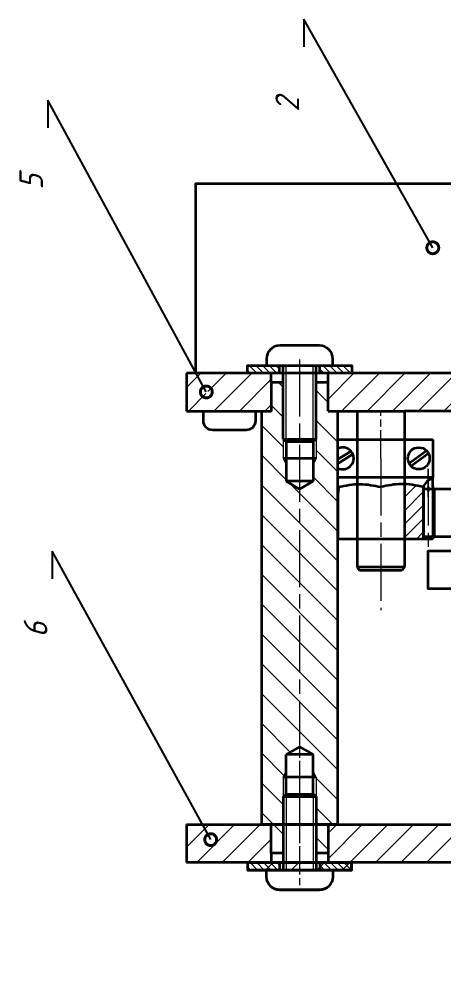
# Model space of a CAD drawing. Header units: millimetres. Extents: x -1657 to 2092, y -1414 to 1302.
# Drawn here: x -898.4 to -808.8, y -830.3 to -626.5 of the extents above; entities that cross this region are included whole.
import ezdxf
from ezdxf import colors
from ezdxf.entities.mleader import LeaderData, LeaderLine
from ezdxf.math import Vec2, Vec3

# ---------------------------------------------------------------- set-up
doc = ezdxf.new("R2010")
doc.units = ezdxf.units.MM
doc.linetypes.add('AM_ISO08W050', pattern=[18, 12, -1.5, 3, -1.5])
doc.linetypes.add('AM_ISO08W050x2', pattern=[9, 6, -0.75, 1.5, -0.75])
doc.layers.get('0').update_dxf_attribs({"lineweight": 80})
for name, color, linetype, lineweight in [('AM_0', 7, 'Continuous', 35), ('AM_4', 3, 'Continuous', 15), ('AM_4N', 3, 'Continuous', 15), ('AM_7', 4, 'AM_ISO08W050', 15), ('AM_8', 1, 'Continuous', 15), ('основные', 7, 'Continuous', 35)]:
    doc.layers.add(name, color=color, linetype=linetype, lineweight=lineweight)
doc.styles.get("Standard").update_dxf_attribs({"font": 'geniso.shx', "oblique": 15})
pattern_1 = [(45, (-1250.2964, -1101.1039), (-1.4142136, 1.4142136), [])]
pattern_2 = [(135, (141.8752, -1172.2445), (-0.7071068, -0.7071068), [])]

# ---------------------------------------------------------------- blocks, each defined once
blk = doc.blocks.new('_DotSmall')
at = {"color": 0, "linetype": 'ByBlock', "const_width": 0.5}
blk.add_lwpolyline([(-0.0625, 0, 1), (0.0625, 0, 1)], format="xyb", close=True, dxfattribs=at)

msp = doc.modelspace()

# ---------------------------------------------------------------- hatches: boundary and pattern name
at = {"layer": 'AM_8'}
h = msp.add_hatch(dxfattribs=at)
h.set_pattern_fill('ANSI31', color=256, scale=1.2, angle=180)
h.set_pattern_definition([(225, (-1814.2393, -1197.2535), (2.694077, -2.694077), [])])
h.paths.add_polyline_path([(-860.62, -796.322), (-858.188, -799.279, -1), (-857.791, -799.762, -1), (-858.188, -799.279), (-860.62, -796.322), (-863.096, -796.322), (-863.096, -804.322), (-845.223, -804.322), (-845.223, -802.349), (-845.223, -796.322)])
h.paths.add_polyline_path([(-781.103, -796.322), (-781.103, -798.322), (-781.093, -798.322), (-781.093, -804.322), (-828.223, -804.322), (-828.223, -805.949), (-850.223, -805.949), (-850.223, -804.322), (-833.223, -804.322), (-833.223, -802.349), (-833.223, -796.322)])
h.paths.add_polyline_path([(-861.096, -701.104), (-862.18, -701.104), (-859.11, -704.836, -1), (-858.713, -705.319, -1), (-859.11, -704.836), (-862.18, -701.104), (-863.096, -701.104), (-863.096, -709.104), (-845.223, -709.104), (-845.223, -703.104), (-845.223, -701.104)])
h.paths.add_polyline_path([(-833.223, -701.104), (-833.223, -703.104), (-833.223, -709.104), (-817.096, -709.104), (-803.096, -709.104), (-767.796, -709.104), (-767.796, -708.65), (-767.796, -701.104), (-778.529, -701.104), (-803.096, -701.104)])
h.paths.add_polyline_path([(-773.103, -796.322), (-773.103, -798.322), (-773.093, -798.322), (-773.119, -804.322), (-771.111, -804.322), (-765.103, -804.322), (-765.103, -796.322)])
h.paths.add_polyline_path([(-701.124, -796.322), (-701.124, -798.322), (-701.114, -798.322), (-701.114, -804.322), (-703.115, -804.322), (-703.115, -830.322), (-708.654, -830.322), (-708.654, -804.322), (-709.103, -804.322), (-709.103, -796.322), (-703.124, -796.322), (-703.124, -795.322), (-699.606, -795.322), (-699.606, -796.322)])
h.paths.add_polyline_path([(-691.124, -796.322), (-693.124, -796.322), (-693.124, -798.322), (-693.114, -798.322), (-693.14, -804.322), (-676.875, -804.322), (-676.889, -796.322)])
h.paths.add_polyline_path([(-676.889, -796.322), (-676.875, -804.322), (-653.096, -804.322), (-653.096, -796.322)])
h.paths.add_polyline_path([(-691.1, -701.108), (-692.529, -701.104), (-703.529, -701.104), (-706.396, -701.104), (-706.396, -709.104), (-695.663, -709.104), (-653.096, -709.104), (-653.096, -701.104), (-687.063, -701.104), (-687.063, -701.108)])
h.paths.add_polyline_path([(-713.096, -701.104), (-713.096, -709.104), (-710.396, -709.104), (-710.396, -708.65), (-710.396, -701.104)])
h.paths.add_polyline_path([(-763.796, -701.104), (-763.796, -708.65), (-763.796, -709.104), (-761.096, -709.104), (-761.096, -701.104)])
h = msp.add_hatch(dxfattribs=at)
h.set_pattern_fill('_U', color=256, angle=135, style=0, pattern_type=0)
h.set_pattern_definition(pattern_2)
h.paths.add_polyline_path([(-850.223, -701.104), (-843.451, -701.104), (-843.451, -699.504), (-850.223, -699.504)])
h = msp.add_hatch(dxfattribs=at)
h.set_pattern_fill('_U', color=256, angle=135, style=0, pattern_type=0)
h.set_pattern_definition(pattern_2)
h.paths.add_polyline_path([(-828.223, -699.504), (-834.994, -699.504), (-834.994, -701.104), (-828.223, -701.104)])
h = msp.add_hatch(dxfattribs=at)
h.set_pattern_fill('ANSI31', color=256, scale=1.4, angle=90)
h.set_pattern_definition([(135, (-1814.2393, -1197.2535), (-3.14309, -3.14309), [])])
h.paths.add_polyline_path([(-835.723, -703.104), (-835.723, -715.023), (-835.723, -719.104), (-836.372, -720.304), (-836.372, -723.904), (-839.223, -725.55), (-839.223, -779.904), (-836.372, -781.549), (-836.372, -785.149), (-835.723, -786.349), (-835.723, -790.43), (-835.723, -796.322), (-831.223, -796.322), (-831.223, -715.104), (-831.223, -709.131), (-833.223, -709.104), (-833.223, -703.104)])
h.paths.add_polyline_path([(-842.723, -719.104), (-842.723, -703.104), (-845.223, -703.104), (-845.223, -709.104), (-847.223, -709.131), (-847.223, -796.322), (-842.723, -796.322), (-842.723, -790.43), (-842.723, -786.349), (-842.073, -785.149), (-842.073, -781.549), (-839.223, -779.904), (-839.223, -725.55), (-842.073, -723.904), (-842.073, -720.304)])
h.paths.add_polyline_path([(-835.723, -796.322), (-835.723, -802.349), (-833.223, -802.349), (-833.223, -796.322)])
h.paths.add_polyline_path([(-845.223, -796.322), (-845.223, -802.349), (-842.723, -802.349), (-842.723, -796.322)])
h = msp.add_hatch(dxfattribs=at)
h.set_pattern_fill('_U', color=256, scale=2, angle=405, style=0, pattern_type=0)
h.set_pattern_definition(pattern_1)
h.paths.add_polyline_path([(-813.346, -736.104), (-813.346, -725.104), (-817.096, -724.519), (-817.096, -736.104)])
h = msp.add_hatch(dxfattribs=at)
h.set_pattern_fill('_U', color=256, scale=2, angle=405, style=0, pattern_type=0)
h.set_pattern_definition(pattern_1)
h.paths.add_polyline_path([(-817.096, -725.104), (-817.096, -736.104), (-813.346, -736.104), (-813.346, -725.104)])
h = msp.add_hatch(dxfattribs=at)
h.set_pattern_fill('_U', color=256, angle=135, style=0, pattern_type=0)
h.set_pattern_definition(pattern_2)
h.paths.add_polyline_path([(-850.223, -804.349), (-843.451, -804.349), (-843.451, -805.949), (-850.223, -805.949)])
h = msp.add_hatch(dxfattribs=at)
h.set_pattern_fill('_U', color=256, angle=135, style=0, pattern_type=0)
h.set_pattern_definition(pattern_2)
h.paths.add_polyline_path([(-828.223, -805.949), (-834.994, -805.949), (-834.994, -804.349), (-828.223, -804.349)])

# ---------------------------------------------------------------- linework, layer by layer
at = {"layer": 'AM_0'}
for p, q in [((-827.096, -709.104), (-827.096, -725.104)), ((-817.096, -709.104), (-817.096, -725.104)), ((-842.073, -715.504), (-842.073, -723.904)), ((-836.372, -715.504), (-836.372, -723.904)), ((-835.723, -719.104), (-842.723, -719.104)), ((-811.096, -723.104), (-831.223, -723.104)), ((-839.223, -725.55), (-842.073, -723.904)), ((-836.372, -723.904), (-842.073, -723.904)), ((-839.223, -725.55), (-836.372, -723.904)), ((-813.096, -725.604), (-813.096, -735.604)), ((-661.096, -725.604), (-813.096, -725.604)), ((-811.096, -725.104), (-811.096, -736.104)), ((-810.846, -725.604), (-810.846, -735.604)), ((-749.096, -735.604), (-813.096, -735.604)), ((-811.096, -736.104), (-831.223, -736.104)), ((-827.096, -736.104), (-827.096, -741.946)), ((-817.096, -736.104), (-827.096, -736.104)), ((-817.096, -736.104), (-817.096, -741.946)), ((-827.096, -741.946), (-826.562, -742.751)), ((-817.096, -741.946), (-817.63, -742.751)), ((-817.63, -742.751), (-826.562, -742.751)), ((-839.223, -779.904), (-842.073, -781.549)), ((-839.223, -779.904), (-836.372, -781.549)), ((-842.073, -789.949), (-842.073, -781.549)), ((-836.372, -781.549), (-842.073, -781.549)), ((-836.372, -789.949), (-836.372, -781.549)), ((-835.723, -786.349), (-842.723, -786.349))]:
    msp.add_line(p, q, dxfattribs=at)
at = {"layer": 'AM_4'}
for p, q in [((-842.723, -701.205), (-842.723, -719.104)), ((-842.073, -715.504), (-842.073, -699.504)), ((-836.372, -715.504), (-836.372, -699.504)), ((-835.723, -701.205), (-835.723, -719.104)), ((-842.723, -719.104), (-842.073, -720.304)), ((-835.723, -719.104), (-836.372, -720.304)), ((-842.723, -786.349), (-842.073, -785.149)), ((-835.723, -786.349), (-836.372, -785.149)), ((-842.073, -789.949), (-842.073, -805.949)), ((-836.372, -789.949), (-836.372, -805.949))]:
    msp.add_line(p, q, dxfattribs=at)
at = {"layer": 'AM_4N'}
for p, q in [((-842.723, -786.349), (-842.723, -790.43)), ((-835.723, -786.349), (-835.723, -790.43))]:
    msp.add_line(p, q, dxfattribs=at)
at = {"layer": 'AM_7'}
for p, q in [((-839.223, -698.253), (-839.223, -804.322)), ((-822.096, -719.104), (-822.096, -751.104)), ((-812.161, -721.269), (-812.096, -743.104)), ((-812.096, -721.269), (-812.096, -742.604))]:
    msp.add_line(p, q, dxfattribs=at)
at = {"layer": 'AM_7', "linetype": 'AM_ISO08W050x2'}
for p, q in [((-822.096, -719.104), (-822.096, -709.104)), ((-839.223, -773.904), (-839.223, -810.349))]:
    msp.add_line(p, q, dxfattribs=at)
at = {"layer": 'основные'}
for p, q in [((-863.096, -701.104), (-863.096, -709.104)), ((-845.223, -703.104), (-845.223, -701.104)), ((-843.451, -701.104), (-843.451, -699.504)), ((-842.723, -715.023), (-842.723, -699.504)), ((-835.723, -715.023), (-835.723, -699.504)), ((-834.994, -701.104), (-834.994, -699.504)), ((-833.223, -703.104), (-833.223, -701.104)), ((-833.223, -709.104), (-817.096, -709.104)), ((-803.096, -709.104), (-817.096, -709.104)), ((-842.723, -715.023), (-842.073, -715.504)), ((-842.723, -715.023), (-835.723, -715.023)), ((-842.073, -715.504), (-836.372, -715.504)), ((-835.723, -715.023), (-836.372, -715.504)), ((-831.223, -715.104), (-811.096, -715.104)), ((-811.096, -715.104), (-811.096, -723.104)), ((-828.351, -717.55), (-831.223, -719.341)), ((-816.138, -720.125), (-812.477, -717.441)), ((-831.223, -720.219), (-827.983, -718.198)), ((-812.012, -718.024), (-815.698, -720.725)), ((-815.698, -720.725), (-816.138, -720.125)), ((-811.096, -725.104), (-811.096, -723.104)), ((-831.096, -736.104), (-831.096, -725.104)), ((-827.096, -725.104), (-827.096, -736.104)), ((-817.096, -725.104), (-817.096, -736.104)), ((-813.096, -736.104), (-813.096, -725.104)), ((-812.096, -725.104), (-812.096, -726.104)), ((-827.096, -741.946), (-817.096, -741.946)), ((-842.723, -790.43), (-842.073, -789.949)), ((-842.723, -790.43), (-842.723, -805.949)), ((-842.723, -790.43), (-835.723, -790.43)), ((-842.073, -789.949), (-836.372, -789.949)), ((-835.723, -790.43), (-836.372, -789.949)), ((-835.723, -790.43), (-835.723, -805.949)), ((-863.096, -796.322), (-863.096, -804.322)), ((-845.223, -802.349), (-845.223, -804.322)), ((-833.223, -802.349), (-833.223, -804.322)), ((-843.451, -804.349), (-843.451, -805.949)), ((-834.994, -804.349), (-834.994, -805.949))]:
    msp.add_line(p, q, dxfattribs=at)
msp.add_lwpolyline([(-861.096, -701.104), (-861.096, -661.104), (-783.096, -661.104), (-783.096, -701.104)], close=True, dxfattribs=at)
for points in [[(-832.223, -699.504), (-832.223, -698.104, 0.4142136), (-835.023, -695.304), (-843.423, -695.304, 0.4142136), (-846.223, -698.104), (-846.223, -699.504)], [(-859.537, -711.131), (-859.537, -709.131), (-848.537, -709.131), (-848.537, -711.131, -0.4142136), (-850.537, -713.131), (-857.537, -713.131, -0.4142136)], [(-832.223, -805.922), (-832.223, -807.322, -0.4142136), (-835.023, -810.122), (-843.423, -810.122, -0.4142136), (-846.223, -807.322), (-846.223, -805.922)], [(-832.223, -805.949), (-832.223, -807.349, -0.4142136), (-835.023, -810.149), (-843.423, -810.149, -0.4142136), (-846.223, -807.349), (-846.223, -805.949)]]:
    msp.add_lwpolyline(points, format="xyb", close=True, dxfattribs=at)
for points in [[(-841.096, -701.104), (-863.096, -701.104)], [(-842.723, -701.104), (-850.223, -701.104), (-850.223, -699.504), (-828.223, -699.504), (-828.223, -701.104), (-835.723, -701.104)], [(-842.723, -703.104), (-845.223, -703.104), (-845.223, -709.104), (-845.223, -709.104)], [(-833.223, -709.104), (-833.223, -709.104), (-833.223, -703.104), (-835.723, -703.104)], [(-863.096, -709.104), (-845.223, -709.104)], [(-831.223, -715.104), (-831.223, -796.322), (-847.223, -796.322), (-847.223, -709.131), (-845.223, -709.104)], [(-833.223, -709.104), (-831.223, -709.131), (-831.223, -715.104)], [(-777.944, -746.596), (-812.1, -746.596), (-812.1, -738.596), (-749.097, -738.596)], [(-863.096, -796.322), (-779.103, -796.322)], [(-842.723, -802.349), (-845.223, -802.349), (-845.223, -796.349), (-845.223, -796.349)], [(-833.223, -796.349), (-833.223, -796.349), (-833.223, -802.349), (-835.723, -802.349)], [(-781.099, -804.322), (-863.096, -804.322)], [(-850.318, -804.322), (-828.318, -804.322), (-828.318, -805.922), (-849.47, -805.922)], [(-842.723, -804.349), (-850.223, -804.349), (-850.223, -805.949), (-828.223, -805.949), (-828.223, -804.349), (-835.723, -804.349)]]:
    msp.add_lwpolyline(points, dxfattribs=at)
msp.add_circle((-814.087, -719.083), 2.3, dxfattribs=at)
msp.add_arc((-830.106, -719.083), 2.3, 240.9476, 119.0524, dxfattribs=at)
for points, knots in [([(-811.096, -723.104), (-812, -723.672), (-813.272, -724.473), (-813.136, -725.856), (-813.096, -726.257)], [0, 0, 0, 0, 1.4142136, 1.9907364, 1.9907364, 1.9907364, 1.9907364]), ([(-831.223, -724.747), (-831.167, -724.86), (-831.004, -725.313), (-831.057, -725.856), (-831.096, -726.257)], [1.20962553, 1.20962553, 1.20962553, 1.20962553, 1.41421356, 1.99073645, 1.99073645, 1.99073645, 1.99073645]), ([(-831.096, -725.104), (-829.535, -724.797), (-826.532, -724.206), (-823.535, -724.813), (-822.096, -725.104)], [0, 0, 0, 0, 2.3603135, 4.5395961, 4.5395961, 4.5395961, 4.5395961]), ([(-813.096, -725.104), (-814.658, -724.797), (-817.661, -724.206), (-820.658, -724.813), (-822.096, -725.104)], [0, 0, 0, 0, 2.3603135, 4.5395961, 4.5395961, 4.5395961, 4.5395961])]:
    msp.add_open_spline(points, degree=3, knots=knots, dxfattribs=at)

# ---------------------------------------------------------------- leaders
at = {"layer": 'AM_4'}
ml = msp.add_multileader_mtext('Standard', dxfattribs=at)
ml.set_content('2', color=256)
ml.set_leader_properties()
ml.set_arrow_properties(name='DOTSMALL')
ml.build(insert=Vec2(0, 0))
ml.multileader.update_dxf_attribs({"text_left_attachment_type": 6, "text_right_attachment_type": 6, "dogleg_length": 0, "arrow_head_size": 5})
ctx = ml.context
ctx.base_point, ctx.char_height, ctx.arrow_head_size, ctx.plane_origin, ctx.plane_x_axis, ctx.plane_y_axis = Vec3(-838.329, -633.629), 5, 5, Vec3(-811.124, -674.658), Vec3(0, 1), Vec3(-1, 0)
ctx.left_attachment, ctx.right_attachment = 6, 6
notes = []
notes.append((ctx, [(0, (1, 1, 0), (-838.329, -626.464), (1, 0), 0, [(0, [(-811.124, -674.658)], 0, [])])]))
ctx.mtext.insert, ctx.mtext.text_direction, ctx.mtext.rotation, ctx.mtext.flow_direction = Vec3(-844.329, -645.958), Vec3(0, 1), 1.5707963, 5
ml = msp.add_multileader_mtext('Standard', dxfattribs=at)
ml.set_content('5', color=256)
ml.set_leader_properties()
ml.set_arrow_properties(name='DOTSMALL')
ml.build(insert=Vec2(0, 0))
ml.multileader.update_dxf_attribs({"text_left_attachment_type": 6, "text_right_attachment_type": 6, "dogleg_length": 0, "arrow_head_size": 5})
ctx = ml.context
ctx.base_point, ctx.char_height, ctx.arrow_head_size, ctx.plane_origin, ctx.plane_x_axis, ctx.plane_y_axis = Vec3(-892.371, -650.489), 5, 5, Vec3(-858.912, -705.077), Vec3(0, 1), Vec3(-1, 0)
ctx.left_attachment, ctx.right_attachment = 6, 6
notes.append((ctx, [(0, (1, 1, 0), (-892.371, -643.533), (1, 0), 0, [(0, [(-858.912, -705.077)], 0, [])])]))
ctx.mtext.insert, ctx.mtext.text_direction, ctx.mtext.rotation, ctx.mtext.flow_direction = Vec3(-898.371, -662.4), Vec3(0, 1), 1.5707963, 5
ml = msp.add_multileader_mtext('Standard', dxfattribs=at)
ml.set_content('6', color=256)
ml.set_leader_properties()
ml.set_arrow_properties(name='DOTSMALL')
ml.build(insert=Vec2(0, 0))
ml.multileader.update_dxf_attribs({"text_left_attachment_type": 6, "text_right_attachment_type": 6, "dogleg_length": 0, "arrow_head_size": 5})
ctx = ml.context
ctx.base_point, ctx.char_height, ctx.arrow_head_size, ctx.plane_origin, ctx.plane_x_axis, ctx.plane_y_axis = Vec3(-891.449, -745.41), 5, 5, Vec3(-857.99, -799.52), Vec3(0, 1), Vec3(-1, 0)
ctx.left_attachment, ctx.right_attachment = 6, 6
notes.append((ctx, [(0, (1, 1, 0), (-891.449, -738.694), (1, 0), 0, [(0, [(-857.99, -799.52)], 0, [])])]))
ctx.mtext.insert, ctx.mtext.text_direction, ctx.mtext.rotation, ctx.mtext.flow_direction = Vec3(-897.449, -756.843), Vec3(0, 1), 1.5707963, 5
for ctx, leaders in notes:
    for number, flags, end, landing, length, lines in leaders:
        leader = LeaderData()
        leader.index, (leader.has_last_leader_line, leader.has_dogleg_vector, leader.attachment_direction) = number, flags
        leader.last_leader_point, leader.dogleg_vector, leader.dogleg_length = Vec3(end), Vec3(landing), length
        for number, points, colour, breaks in lines:
            line = LeaderLine()
            line.index, line.vertices, line.color, line.breaks = number, Vec3.list(points), colors.encode_raw_color(colour), breaks
            leader.lines.append(line)
        ctx.leaders.append(leader)

doc.saveas('drawing.dxf')
